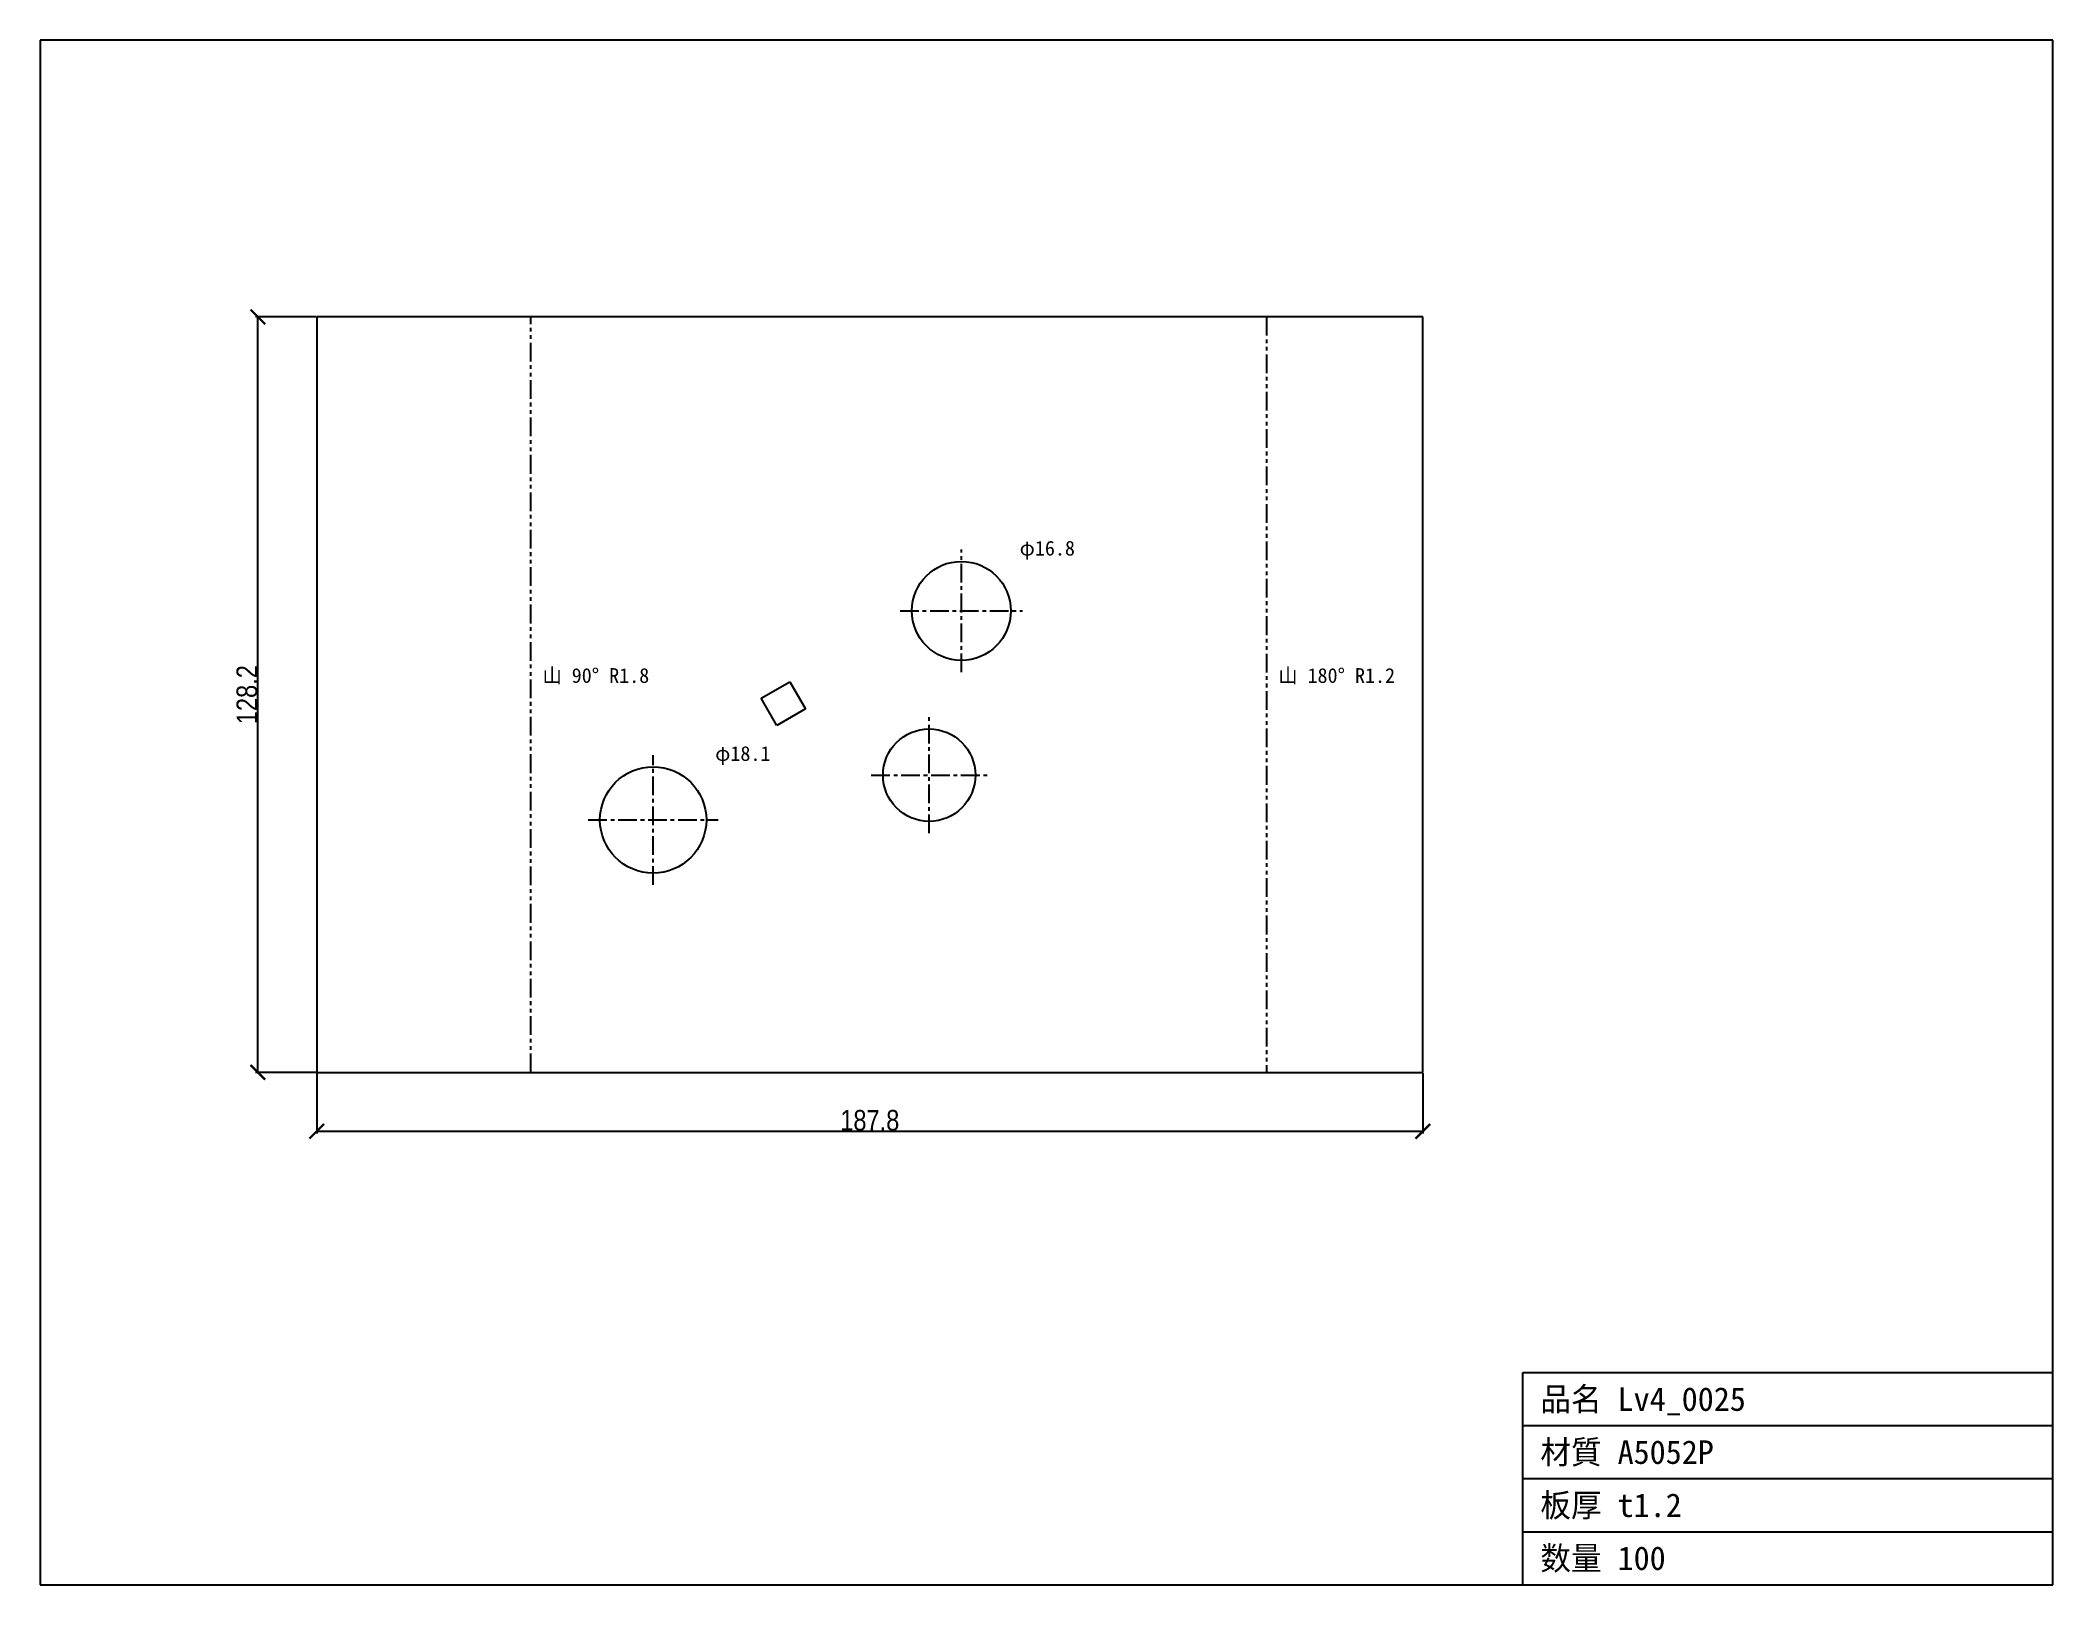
# Model space of a CAD drawing. Header units: millimetres. Extents: x -85 to 257, y -87 to 175.
import ezdxf

# ---------------------------------------------------------------- set-up
doc = ezdxf.new("R2010")
doc.units = ezdxf.units.MM
doc.linetypes.add('CENTER', pattern=[5.08, 3.175, -0.635, 0.635, -0.635])
doc.linetypes.add('PHANTOM', pattern=[6.35, 3.175, -0.635, 0.635, -0.635, 0.635, -0.635])
for name, color, linetype in [('中心線', 7, 'Continuous'), ('図枠', 7, 'Continuous'), ('外形', 7, 'Continuous'), ('寸法', 7, 'Continuous'), ('文字', 7, 'Continuous'), ('曲げ線', 7, 'Continuous')]:
    doc.layers.add(name, color=color, linetype=linetype)
doc.styles.add('OpenSansCondensed-Light', font='OpenSansCondensed-Light.ttf')
doc.dimstyles.new('EZDXF', dxfattribs={"dimtxt": 0.25, "dimasz": 0.175, "dimexe": 0.375, "dimexo": 0.125, "dimgap": 0.1, "dimtad": 1, "dimlfac": 100, "dimzin": 12, "dimdsep": 46, "dimtxsty": 'OpenSansCondensed-Light', "dimblk": 'ARCHTICK', "dimcen": 2.5, "dimazin": 3, "dimtfac": 0.5, "dimtmove": 2, "dimatfit": 3})

# ---------------------------------------------------------------- blocks, each defined once
blk = doc.blocks.new('_ARCHTICK')
at = {"color": 0, "linetype": 'BYBLOCK', "const_width": 0.15}
blk.add_lwpolyline([(-0.5, -0.5), (0.5, 0.5)], dxfattribs=at)

msp = doc.modelspace()

# ---------------------------------------------------------------- linework, layer by layer
at = {"layer": '中心線', "color": 1, "linetype": 'CENTER'}
for p, q in [((71.23, 67.91), (71.23, 88.71)), ((60.83, 78.31), (81.63, 78.31)), ((65.77, 40.59), (65.77, 60.28)), ((18.9, 31.81), (18.9, 53.86)), ((55.93, 50.44), (75.62, 50.44)), ((7.88, 42.84), (29.93, 42.84))]:
    msp.add_line(p, q, dxfattribs=at)
at = {"layer": '図枠'}
for p, q in [((256.54, 175.16), (-85.17, 175.16)), ((-85.17, 175.16), (-85.17, -86.95)), ((256.54, -86.95), (256.54, 175.16)), ((166.54, -86.95), (166.54, -50.95)), ((166.54, -50.95), (256.54, -50.95)), ((166.54, -59.95), (256.54, -59.95)), ((166.54, -68.95), (256.54, -68.95)), ((166.54, -77.95), (256.54, -77.95)), ((-85.17, -86.95), (256.54, -86.95))]:
    msp.add_line(p, q, dxfattribs=at)
at = {"layer": '外形'}
for p, q in [((-38.22, 128.2), (-38.22, 0)), ((149.59, 128.2), (-38.22, 128.2)), ((149.59, 0), (149.59, 128.2)), ((37.25, 63.52), (42.08, 66.3)), ((42.08, 66.3), (44.75, 61.68)), ((39.92, 58.89), (37.25, 63.52)), ((44.75, 61.68), (39.92, 58.89)), ((-38.22, 0), (149.59, 0))]:
    msp.add_line(p, q, dxfattribs=at)
for centre, radius in [((71.23, 78.31), 8.4), ((65.77, 50.44), 7.84), ((18.9, 42.84), 9.03)]:
    msp.add_circle(centre, radius, dxfattribs=at)
at = {"layer": '曲げ線', "color": 1, "linetype": 'PHANTOM'}
for p, q in [((-1.88, 0), (-1.88, 128.2)), ((123.06, 128.2), (123.06, 0))]:
    msp.add_line(p, q, dxfattribs=at)

# ---------------------------------------------------------------- texts
at = {"layer": '文字'}
for s, height, p in [('φ16.8', 2.5, (81.13, 87.71)), ('山 90° R1.8', 2.5, (0.12, 66.1)), ('山 180° R1.2', 2.5, (125.06, 66.1)), ('φ18.1', 2.5, (29.43, 52.86)), ('品名 Lv4_0025', 4, (169.54, -57.45)), ('材質 A5052P', 4, (169.54, -66.45)), ('板厚 t1.2', 4, (169.54, -75.45)), ('数量 100', 4, (169.54, -84.45))]:
    msp.add_text(s, height=height, dxfattribs=at).set_placement(p)

# ---------------------------------------------------------------- dimensions: what is measured, and where the dimension line sits
at = {"layer": '寸法'}
msp.add_linear_dim(base=(-48.22, 0), p1=(-38.22, 0), p2=(-38.22, 128.2), angle=90, dimstyle='EZDXF', override={"dimtxt": 3.5, "dimasz": 2.5, "dimdec": 1, "dimlfac": 1}, dxfattribs=at).render()
msp.add_linear_dim(base=(-38.22, -10), p1=(-38.22, 0), p2=(149.59, 0), dimstyle='EZDXF', override={"dimtxt": 3.5, "dimasz": 2.5, "dimdec": 1, "dimlfac": 1}, dxfattribs=at).render()

doc.saveas('drawing.dxf')
